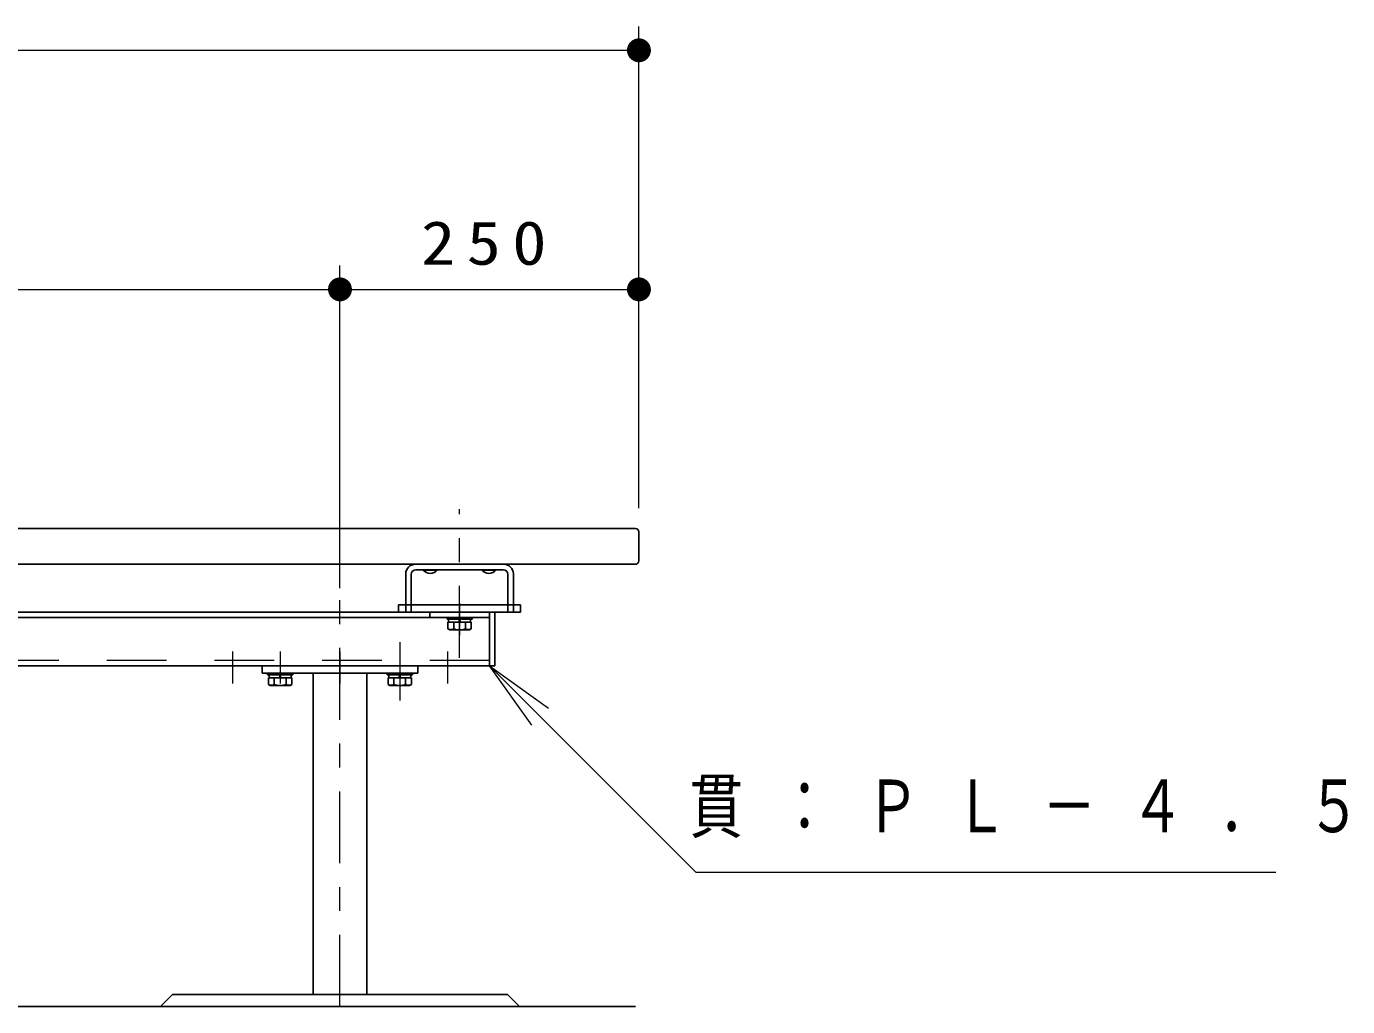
# Model space of a CAD drawing. Units: millimetres on the paper, scale 1:20. Extents: x -385 to 0, y 0 to 267.
# Drawn here: x -234.2 to -178.9, y 109.3 to 150.3 of the extents above; entities that cross this region are included whole.
import ezdxf

# ---------------------------------------------------------------- set-up
doc = ezdxf.new("R2010")
doc.units = ezdxf.units.MM
doc.linetypes.add('USER1', pattern=[4.5, 2.5, -2])
doc.linetypes.add('USER2', pattern=[6, 3, -1, 1, -1])
doc.layers.add('LY_1', color=7, linetype='Continuous', lineweight=25)
doc.styles.add('ＭＳ ゴシック', font='')
doc.styles.get('ＭＳ ゴシック').set_extended_font_data('MS Gothic')

# ---------------------------------------------------------------- blocks, each defined once
blk = doc.blocks.new('filled_dot')
at = {"color": 0, "linetype": 'Continuous', "lineweight": -2, "const_width": 1.25}
blk.add_lwpolyline([(-0.625, 0, 1), (0.625, 0, 1)], format="xyb", close=True, dxfattribs=at)

msp = doc.modelspace()

# ---------------------------------------------------------------- linework, layer by layer
at = {"layer": 'LY_1', "lineweight": 13}
for p, q in [((-208.577, 130.169), (-208.577, 150.319)), ((-268.577, 149.319), (-208.577, 149.319)), ((-221.077, 126.819), (-221.077, 140.319)), ((-256.077, 139.319), (-221.077, 139.319)), ((-221.077, 139.319), (-208.577, 139.319)), ((-214.827, 123.569), (-212.706, 121.448)), ((-214.827, 123.569), (-212.352, 121.802)), ((-213.06, 121.094), (-214.827, 123.569))]:
    msp.add_line(p, q, dxfattribs=at)
at = {"layer": 'LY_1', "color": 40, "linetype": 'USER2', "lineweight": 13}
msp.add_line((-216.077, 123.914), (-216.077, 130.119), dxfattribs=at)
at = {"layer": 'LY_1', "color": 40}
for p, q in [((-268.427, 129.319), (-208.727, 129.319)), ((-208.577, 127.969), (-208.577, 129.169)), ((-268.427, 127.819), (-208.727, 127.819)), ((-217.927, 127.819), (-214.227, 127.819)), ((-218.327, 125.819), (-218.327, 127.419)), ((-218.102, 125.819), (-218.102, 127.394)), ((-217.902, 127.594), (-214.252, 127.594)), ((-214.052, 125.819), (-214.052, 127.394)), ((-213.827, 125.819), (-213.827, 127.419)), ((-213.527, 126.119), (-218.627, 126.119)), ((-218.627, 125.819), (-218.627, 126.119)), ((-213.527, 125.819), (-213.527, 126.119)), ((-213.527, 125.819), (-218.627, 125.819))]:
    msp.add_line(p, q, dxfattribs=at)
at = {"layer": 'LY_1'}
for p, q in [((-217.597, 127.594), (-217.597, 127.569)), ((-217.007, 127.594), (-217.597, 127.594)), ((-217.007, 127.569), (-217.597, 127.569)), ((-217.007, 127.594), (-217.007, 127.569)), ((-215.147, 127.594), (-215.147, 127.569)), ((-214.557, 127.594), (-215.147, 127.594)), ((-214.557, 127.569), (-215.147, 127.569)), ((-214.557, 127.594), (-214.557, 127.569)), ((-228.077, 109.819), (-228.577, 109.319)), ((-228.077, 109.819), (-214.077, 109.819)), ((-214.077, 109.819), (-213.577, 109.319)), ((-248.577, 109.319), (-208.727, 109.319))]:
    msp.add_line(p, q, dxfattribs=at)
at = {"layer": 'LY_1', "linetype": 'USER2', "lineweight": 13}
msp.add_line((-221.077, 109.319), (-221.077, 126.716), dxfattribs=at)
at = {"layer": 'LY_1', "color": 4, "linetype": 'USER2', "lineweight": 13}
for p, q in [((-216.077, 126.195), (-216.077, 124.853)), ((-218.577, 124.565), (-218.577, 122.127)), ((-225.577, 124.17), (-225.577, 122.828)), ((-223.577, 124.17), (-223.577, 122.828)), ((-221.077, 124.17), (-221.077, 122.828)), ((-218.577, 124.17), (-218.577, 122.828)), ((-216.577, 124.17), (-216.577, 122.828))]:
    msp.add_line(p, q, dxfattribs=at)
at = {"layer": 'LY_1', "color": 4}
for p, q in [((-262.552, 125.819), (-214.602, 125.819)), ((-262.327, 125.594), (-214.827, 125.594)), ((-217.327, 125.594), (-217.327, 125.819)), ((-214.827, 123.569), (-214.827, 125.819)), ((-214.602, 123.569), (-214.602, 125.819)), ((-214.602, 123.569), (-262.552, 123.569)), ((-224.327, 123.569), (-224.327, 123.269)), ((-217.827, 123.269), (-224.327, 123.269)), ((-222.202, 123.269), (-222.202, 109.819)), ((-219.952, 123.269), (-219.952, 109.819)), ((-217.827, 123.569), (-217.827, 123.269))]:
    msp.add_line(p, q, dxfattribs=at)
at = {"layer": 'LY_1', "color": 131}
for p, q in [((-216.602, 125.594), (-216.602, 125.519)), ((-216.602, 125.594), (-215.552, 125.594)), ((-216.602, 125.519), (-215.552, 125.519)), ((-215.617, 125.519), (-216.537, 125.519)), ((-216.537, 125.519), (-216.537, 125.394)), ((-216.111, 125.519), (-216.077, 125.394)), ((-216.077, 125.519), (-216.044, 125.394)), ((-215.617, 125.519), (-215.617, 125.394)), ((-215.552, 125.519), (-215.552, 125.594)), ((-216.568, 125.394), (-216.568, 125.119)), ((-215.587, 125.394), (-216.568, 125.394)), ((-216.568, 125.119), (-216.49, 125.074)), ((-215.617, 125.394), (-216.537, 125.394)), ((-215.665, 125.074), (-216.49, 125.074)), ((-216.323, 125.394), (-216.323, 125.119)), ((-215.832, 125.394), (-215.832, 125.119)), ((-215.587, 125.119), (-215.665, 125.074)), ((-215.587, 125.394), (-215.587, 125.119)), ((-224.102, 123.269), (-224.102, 123.194)), ((-224.102, 123.269), (-223.052, 123.269)), ((-224.102, 123.194), (-223.052, 123.194)), ((-223.117, 123.194), (-224.037, 123.194)), ((-224.037, 123.194), (-224.037, 123.069)), ((-223.611, 123.194), (-223.577, 123.069)), ((-223.577, 123.194), (-223.544, 123.069)), ((-223.117, 123.194), (-223.117, 123.069)), ((-223.052, 123.194), (-223.052, 123.269)), ((-219.102, 123.269), (-219.102, 123.194)), ((-219.102, 123.269), (-218.052, 123.269)), ((-219.102, 123.194), (-218.052, 123.194)), ((-218.117, 123.194), (-219.037, 123.194)), ((-219.037, 123.194), (-219.037, 123.069)), ((-218.611, 123.194), (-218.577, 123.069)), ((-218.577, 123.194), (-218.544, 123.069)), ((-218.117, 123.194), (-218.117, 123.069)), ((-218.052, 123.194), (-218.052, 123.269)), ((-223.087, 123.069), (-224.068, 123.069)), ((-224.068, 123.069), (-224.068, 122.794)), ((-224.068, 122.794), (-223.99, 122.749)), ((-223.117, 123.069), (-224.037, 123.069)), ((-223.165, 122.749), (-223.99, 122.749)), ((-223.823, 123.069), (-223.823, 122.794)), ((-223.332, 123.069), (-223.332, 122.794)), ((-223.087, 122.794), (-223.165, 122.749)), ((-223.087, 123.069), (-223.087, 122.794)), ((-218.087, 123.069), (-219.068, 123.069)), ((-219.068, 123.069), (-219.068, 122.794)), ((-219.068, 122.794), (-218.99, 122.749)), ((-218.117, 123.069), (-219.037, 123.069)), ((-218.165, 122.749), (-218.99, 122.749)), ((-218.823, 123.069), (-218.823, 122.794)), ((-218.332, 123.069), (-218.332, 122.794)), ((-218.087, 122.794), (-218.165, 122.749)), ((-218.087, 123.069), (-218.087, 122.794))]:
    msp.add_line(p, q, dxfattribs=at)
at = {"layer": 'LY_1', "color": 4, "linetype": 'USER1', "lineweight": 13}
msp.add_line((-214.827, 123.794), (-262.327, 123.794), dxfattribs=at)
at = {"layer": 'LY_1', "lineweight": 13}
msp.add_lwpolyline([(-214.827, 123.569), (-206.197, 114.939), (-181.951, 114.939)], dxfattribs=at)
at = {"layer": 'LY_1', "color": 40}
for centre, radius, start, end in [((-208.727, 129.169), 0.15, 0, 90), ((-217.927, 127.419), 0.4, 90, 180), ((-214.227, 127.419), 0.4, 0, 90), ((-208.727, 127.969), 0.15, 270, 0), ((-217.902, 127.394), 0.2, 90, 180), ((-214.252, 127.394), 0.2, 0, 90)]:
    msp.add_arc(centre, radius, start, end, dxfattribs=at)
at = {"layer": 'LY_1'}
for centre in [(-217.302, 127.839), (-214.852, 127.839)]:
    msp.add_arc(centre, 0.4, 222.4359, 317.5641, dxfattribs=at)
at = {"layer": 'LY_1', "color": 131}
for centre, radius, start, end in [((-216.445, 125.332), 0.245, 240, 300), ((-216.077, 125.763), 0.689, 249.136, 290.864), ((-215.709, 125.332), 0.245, 240, 300), ((-223.945, 123.007), 0.245, 240, 300), ((-223.577, 123.438), 0.689, 249.136, 290.864), ((-223.209, 123.007), 0.245, 240, 300), ((-218.945, 123.007), 0.245, 240, 300), ((-218.577, 123.438), 0.689, 249.136, 290.864), ((-218.209, 123.007), 0.245, 240, 300)]:
    msp.add_arc(centre, radius, start, end, dxfattribs=at)

# ---------------------------------------------------------------- block references
at = {"layer": 'LY_1', "lineweight": 13, "xscale": 0.4, "yscale": 0.4, "rotation": 180}
for p in [(-208.577, 149.319), (-221.077, 139.319), (-208.577, 139.319)]:
    msp.add_blockref('filled_dot', p, dxfattribs=at)
at = {"layer": 'LY_1', "lineweight": 13, "xscale": 0.4, "yscale": 0.4}
msp.add_blockref('filled_dot', (-221.077, 139.319), dxfattribs=at)

# ---------------------------------------------------------------- texts
at = {"layer": 'LY_1', "style": 'ＭＳ ゴシック'}
for s, insert, char_height, attachment_point in [('\\T1.33;\\W1.15;250', (-214.827, 140.319), 1.833, 8), ('\\T1.64;\\W0.75;貫：ＰＬ－４．５', (-206.468, 117.589), 2.199, 4)]:
    msp.add_mtext(s, dxfattribs=dict(at, insert=insert, char_height=char_height, attachment_point=attachment_point))

doc.saveas('drawing.dxf')
